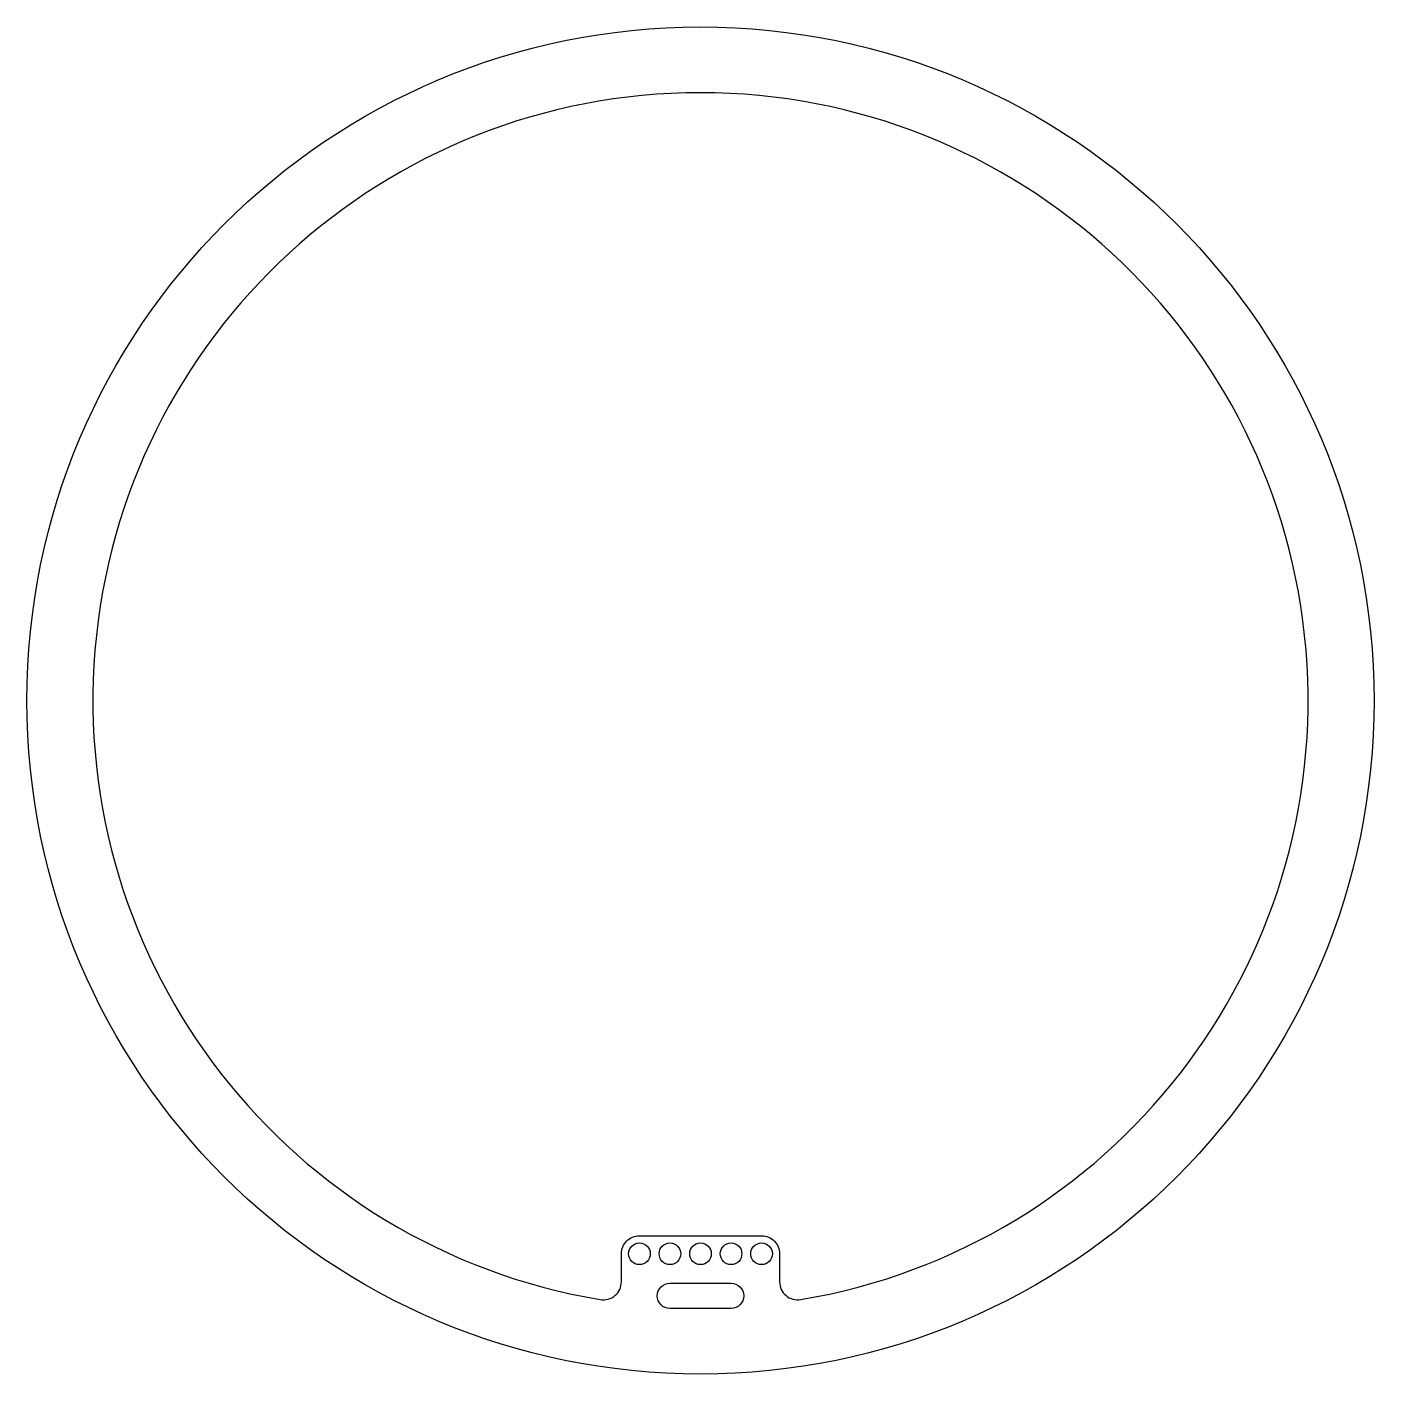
# Model space of a CAD drawing. Header units: millimetres. Extents: x -56 to 56, y -56 to 56.
import ezdxf

# ---------------------------------------------------------------- set-up
doc = ezdxf.new("R2010")
doc.units = ezdxf.units.MM
doc.layers.get('0').update_dxf_attribs({"linetype": 'CONTINUOUS'})

msp = doc.modelspace()

# ---------------------------------------------------------------- linework, layer by layer
for points in [[(8.33, -49.81, 12.045696), (-8.33, -49.81, 0.463608), (-6.58, -48.33), (-6.58, -46, -0.414214), (-5.08, -44.5), (5.08, -44.5, -0.414214), (6.58, -46), (6.58, -48.33, 0.463608)], [(2.54, -50.55), (-2.54, -50.55, -1), (-2.54, -48.45), (2.54, -48.45, -1)]]:
    msp.add_lwpolyline(points, format="xyb", close=True)
for centre, radius in [((0, 0), 56), ((-5.08, -46), 0.9), ((-2.54, -46), 0.9), ((0, -46), 0.9), ((2.54, -46), 0.9), ((5.08, -46), 0.9)]:
    msp.add_circle(centre, radius)

doc.saveas('drawing.dxf')
